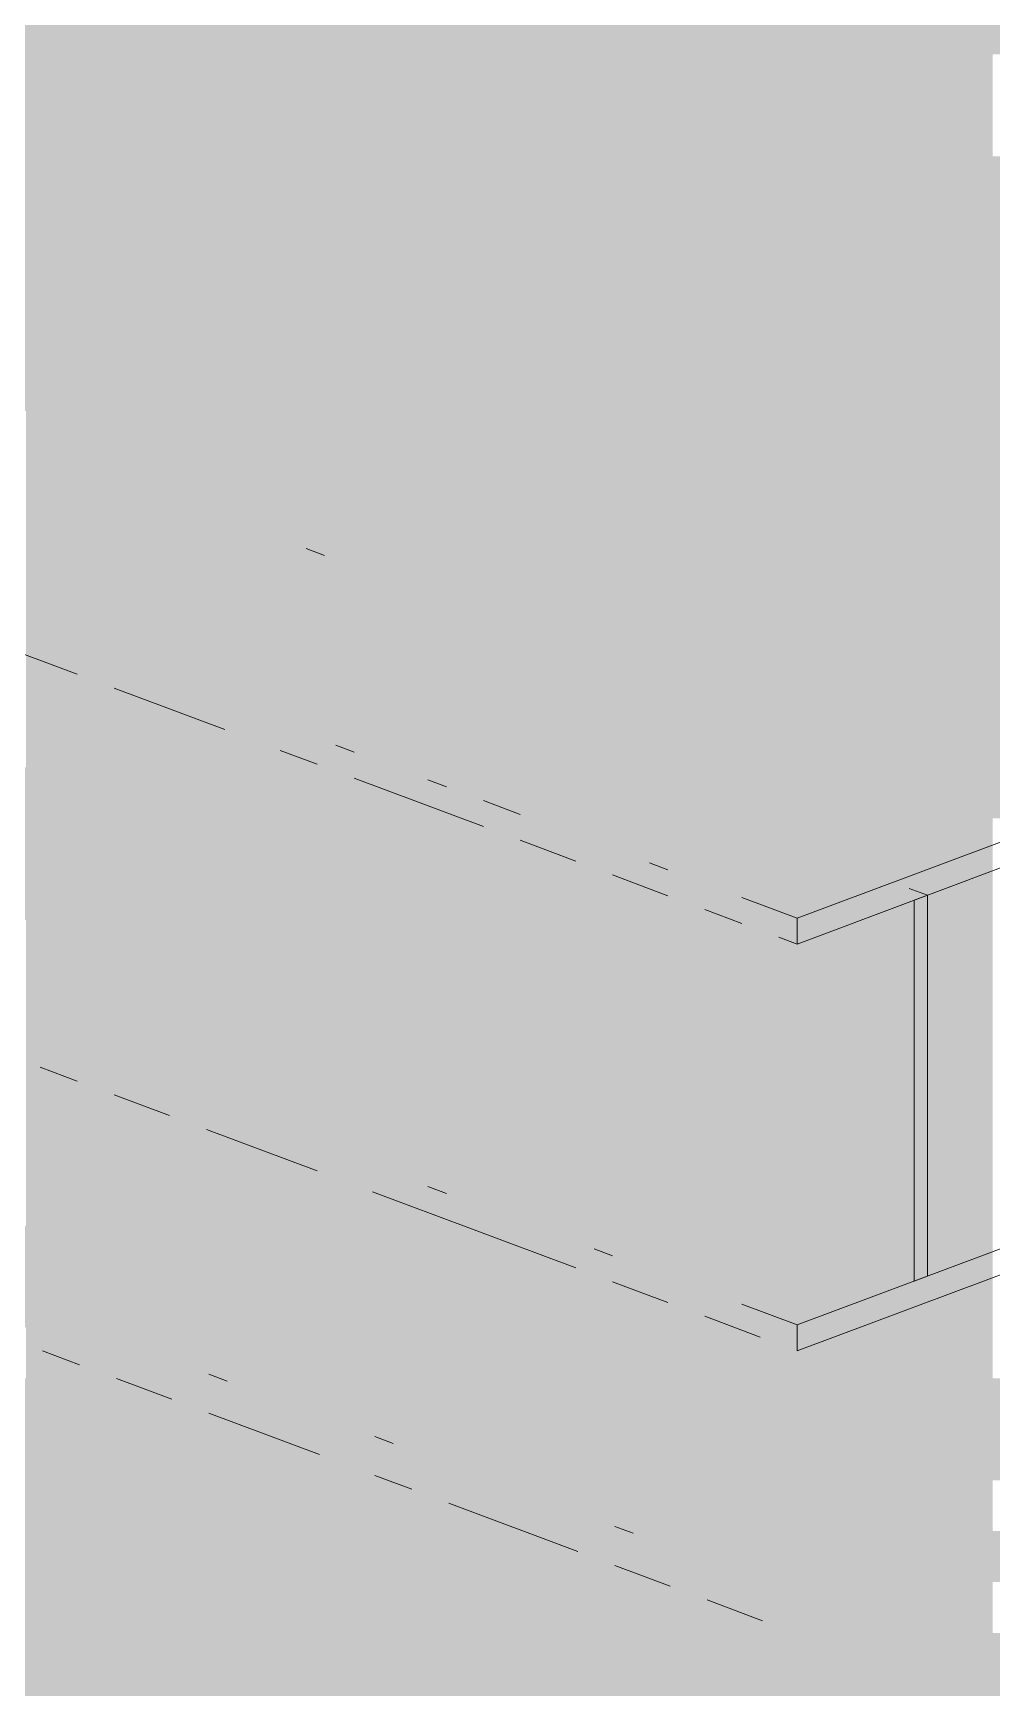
# Paper-space layout '03 3D Building and Roof' of a CAD drawing. Header units: millimetres. Extents: x 5 to 415, y 5 to 292.
# Drawn here: x 206.39 to 209.62, y 97.07 to 102.64 of the extents above; entities that cross this region are included whole.
import ezdxf

# ---------------------------------------------------------------- set-up
doc = ezdxf.new("R2010")
doc.units = ezdxf.units.MM
doc.layers.add('EXISTING', color=7, linetype='Continuous')
doc.layers.add('IMAGES', color=7, linetype='Continuous')

# ---------------------------------------------------------------- blocks, each defined once
blk = doc.blocks.new('SHEET_03')
at = {"layer": 'EXISTING', "color": 250, "lineweight": 9}
for p, q in [((207.3732, 100.8842), (207.311, 100.9075)), ((206.5399, 100.4847), (206.3534, 100.5545)), ((207.0373, 100.2983), (206.6643, 100.4381)), ((207.3482, 100.1819), (207.2239, 100.2284)), ((207.4104, 100.246), (207.4726, 100.2227)), ((207.9078, 99.9722), (207.4726, 100.1353)), ((207.7213, 100.1295), (207.7835, 100.1062)), ((207.9078, 100.0596), (208.0322, 100.013)), ((209.7981, 99.9758), (208.9648, 99.6637)), ((208.2187, 99.8558), (208.0322, 99.9256)), ((208.9648, 99.5763), (209.7981, 99.8884)), ((208.4674, 99.85), (208.5296, 99.8267)), ((208.5296, 99.7393), (208.3431, 99.8092)), ((208.7783, 99.7335), (208.9648, 99.6637)), ((209.4037, 99.7406), (209.3415, 99.7639)), ((209.4037, 99.7406), (209.3592, 99.724)), ((209.3592, 99.724), (209.3592, 98.442)), ((209.4037, 98.4587), (209.4037, 99.7406)), ((208.7783, 99.6461), (208.654, 99.6927)), ((208.9648, 99.6637), (208.9648, 99.5763)), ((208.9648, 99.5763), (208.9027, 99.5995)), ((206.5399, 99.1153), (206.4156, 99.1619)), ((206.8508, 98.9988), (206.6643, 99.0687)), ((207.3482, 98.8125), (206.9752, 98.9522)), ((208.2187, 98.4864), (207.5348, 98.7426)), ((207.7213, 98.7601), (207.7835, 98.7369)), ((209.7981, 98.6064), (208.9648, 98.2943)), ((208.2809, 98.5505), (208.3431, 98.5272)), ((208.9648, 98.2069), (209.7981, 98.519)), ((208.5296, 98.3699), (208.3431, 98.4398)), ((209.3592, 98.442), (209.4037, 98.4587)), ((208.7783, 98.3642), (208.9648, 98.2943)), ((208.8405, 98.2535), (208.654, 98.3234)), ((208.9648, 98.2943), (208.9648, 98.2069)), ((206.5475, 98.1603), (206.4231, 98.2068)), ((206.8584, 98.0438), (206.6718, 98.1137)), ((206.9827, 98.1283), (207.0449, 98.105)), ((207.3558, 97.8575), (206.9827, 97.9972)), ((207.5423, 97.9187), (207.6045, 97.8954)), ((207.6667, 97.741), (207.5423, 97.7876)), ((208.2263, 97.5314), (207.791, 97.6944)), ((208.3506, 97.6159), (208.4128, 97.5926)), ((208.5372, 97.4149), (208.3506, 97.4848)), ((208.8481, 97.2984), (208.6615, 97.3683))]:
    blk.add_line(p, q, dxfattribs=at)
at = {"layer": 'IMAGES', "color": 7}
for points in [[(203.6252, 102.5714), (208.7661, 102.5714), (203.6252, 102.7429), (208.7661, 102.7429)], [(208.7661, 102.5714), (209.1088, 102.5714), (208.7661, 102.7429), (209.1088, 102.7429)], [(209.1088, 102.5714), (209.2802, 102.5714), (209.1088, 102.7429), (209.2802, 102.7429)], [(209.2802, 102.5714), (209.4516, 102.5714), (209.2802, 102.7429), (209.4516, 102.7429)], [(209.4516, 102.5714), (209.9656, 102.5714), (209.4516, 102.7429), (209.9656, 102.7429)], [(203.7966, 102.4), (209.1088, 102.4), (203.7966, 102.5714), (209.1088, 102.5714)], [(209.1088, 102.4), (209.4516, 102.4), (209.1088, 102.5714), (209.4516, 102.5714)], [(209.4516, 102.4), (209.6229, 102.4), (209.4516, 102.5714), (209.6229, 102.5714)], [(204.482, 102.2286), (209.6229, 102.2286), (204.482, 102.4), (209.6229, 102.4)], [(204.9961, 102.0571), (210.137, 102.0571), (204.9961, 102.2286), (210.137, 102.2286)], [(205.1675, 101.8857), (209.9656, 101.8857), (205.1675, 102.0571), (209.9656, 102.0571)], [(205.8529, 101.7143), (209.9656, 101.7143), (205.8529, 101.8857), (209.9656, 101.8857)], [(206.1957, 101.5429), (210.137, 101.5429), (206.1957, 101.7143), (210.137, 101.7143)], [(206.1957, 101.3714), (206.7097, 101.3714), (206.1957, 101.5429), (206.7097, 101.5429)], [(206.7097, 101.3714), (210.137, 101.3714), (206.7097, 101.5429), (210.137, 101.5429)], [(206.367, 101.2), (206.7097, 101.2), (206.367, 101.3714), (206.7097, 101.3714)], [(206.7097, 101.2), (206.8811, 101.2), (206.7097, 101.3714), (206.8811, 101.3714)], [(206.8811, 101.2), (209.9656, 101.2), (206.8811, 101.3714), (209.9656, 101.3714)], [(206.367, 101.0286), (206.5384, 101.0286), (206.367, 101.2), (206.5384, 101.2)], [(206.5384, 101.0286), (206.7097, 101.0286), (206.5384, 101.2), (206.7097, 101.2)], [(206.7097, 101.0286), (206.8811, 101.0286), (206.7097, 101.2), (206.8811, 101.2)], [(206.8811, 101.0286), (207.0525, 101.0286), (206.8811, 101.2), (207.0525, 101.2)], [(207.0525, 101.0286), (207.2238, 101.0286), (207.0525, 101.2), (207.2238, 101.2)], [(207.2238, 101.0286), (207.5666, 101.0286), (207.2238, 101.2), (207.5666, 101.2)], [(207.5666, 101.0286), (210.137, 101.0286), (207.5666, 101.2), (210.137, 101.2)], [(206.367, 100.8571), (206.5384, 100.8571), (206.367, 101.0286), (206.5384, 101.0286)], [(206.5384, 100.6857), (206.7097, 100.6857), (206.5384, 101.0286), (206.7097, 101.0286)], [(206.7097, 100.8571), (207.0525, 100.8571), (206.7097, 101.0286), (207.0525, 101.0286)], [(207.0525, 100.8571), (207.2238, 100.8571), (207.0525, 101.0286), (207.2238, 101.0286)], [(207.2238, 100.8571), (207.3952, 100.8571), (207.2238, 101.0286), (207.3952, 101.0286)], [(207.3952, 100.8571), (207.5666, 100.8571), (207.3952, 101.0286), (207.5666, 101.0286)], [(207.5666, 100.8571), (208.0807, 100.8571), (207.5666, 101.0286), (208.0807, 101.0286)], [(208.0807, 100.8571), (210.137, 100.8571), (208.0807, 101.0286), (210.137, 101.0286)], [(206.367, 100.6857), (206.5384, 100.6857), (206.367, 100.8571), (206.5384, 100.8571)], [(206.7097, 100.6857), (207.2238, 100.6857), (206.7097, 100.8571), (207.2238, 100.8571)], [(207.2238, 100.6857), (207.5666, 100.6857), (207.2238, 100.8571), (207.5666, 100.8571)], [(207.5666, 100.6857), (207.9093, 100.6857), (207.5666, 100.8571), (207.9093, 100.8571)], [(207.9093, 100.6857), (208.0807, 100.6857), (207.9093, 100.8571), (208.0807, 100.8571)], [(208.0807, 100.6857), (208.252, 100.6857), (208.0807, 100.8571), (208.252, 100.8571)], [(208.252, 100.6857), (208.4234, 100.6857), (208.252, 100.8571), (208.4234, 100.8571)], [(208.4234, 100.6857), (209.9656, 100.6857), (208.4234, 100.8571), (209.9656, 100.8571)], [(206.367, 100.3429), (206.5384, 100.3429), (206.367, 100.6857), (206.5384, 100.6857)], [(206.5384, 100.5143), (206.7097, 100.5143), (206.5384, 100.6857), (206.7097, 100.6857)], [(206.7097, 100.5143), (206.8811, 100.5143), (206.7097, 100.6857), (206.8811, 100.6857)], [(206.8811, 100.5143), (207.0525, 100.5143), (206.8811, 100.6857), (207.0525, 100.6857)], [(207.0525, 100.5143), (207.7379, 100.5143), (207.0525, 100.6857), (207.7379, 100.6857)], [(207.7379, 100.5143), (207.9093, 100.5143), (207.7379, 100.6857), (207.9093, 100.6857)], [(207.9093, 100.5143), (208.4234, 100.5143), (207.9093, 100.6857), (208.4234, 100.6857)], [(208.4234, 100.5143), (208.7661, 100.5143), (208.4234, 100.6857), (208.7661, 100.6857)], [(208.7661, 100.5143), (210.137, 100.5143), (208.7661, 100.6857), (210.137, 100.6857)], [(206.5384, 100.3429), (206.7097, 100.3429), (206.5384, 100.5143), (206.7097, 100.5143)], [(206.7097, 100.3429), (206.8811, 100.3429), (206.7097, 100.5143), (206.8811, 100.5143)], [(206.8811, 100.3429), (207.0525, 100.3429), (206.8811, 100.5143), (207.0525, 100.5143)], [(207.0525, 100.3429), (207.7379, 100.3429), (207.0525, 100.5143), (207.7379, 100.5143)], [(207.7379, 100.3429), (207.9093, 100.3429), (207.7379, 100.5143), (207.9093, 100.5143)], [(207.9093, 100.3429), (208.0807, 100.3429), (207.9093, 100.5143), (208.0807, 100.5143)], [(208.0807, 100.1714), (208.4234, 100.1714), (208.0807, 100.5143), (208.4234, 100.5143)], [(208.4234, 100.3429), (208.5947, 100.3429), (208.4234, 100.5143), (208.5947, 100.5143)], [(208.5947, 100.3429), (208.7661, 100.3429), (208.5947, 100.5143), (208.7661, 100.5143)], [(208.7661, 100.3429), (209.2802, 100.3429), (208.7661, 100.5143), (209.2802, 100.5143)], [(209.2802, 100.3429), (210.137, 100.3429), (209.2802, 100.5143), (210.137, 100.5143)], [(206.367, 100.1714), (206.5384, 100.1714), (206.367, 100.3429), (206.5384, 100.3429)], [(206.5384, 100.1714), (206.7097, 100.1714), (206.5384, 100.3429), (206.7097, 100.3429)], [(206.7097, 100.1714), (206.8811, 100.1714), (206.7097, 100.3429), (206.8811, 100.3429)], [(206.8811, 100.1714), (207.3952, 100.1714), (206.8811, 100.3429), (207.3952, 100.3429)], [(207.3952, 100.1714), (207.5666, 100.1714), (207.3952, 100.3429), (207.5666, 100.3429)], [(207.5666, 100.1714), (207.7379, 100.1714), (207.5666, 100.3429), (207.7379, 100.3429)], [(207.7379, 100.1714), (208.0807, 100.1714), (207.7379, 100.3429), (208.0807, 100.3429)], [(208.4234, 100.1714), (208.5947, 100.1714), (208.4234, 100.3429), (208.5947, 100.3429)], [(208.5947, 100.1714), (208.7661, 100.1714), (208.5947, 100.3429), (208.7661, 100.3429)], [(208.7661, 100.1714), (208.9375, 100.1714), (208.7661, 100.3429), (208.9375, 100.3429)], [(208.9375, 100.1714), (209.1088, 100.1714), (208.9375, 100.3429), (209.1088, 100.3429)], [(209.1088, 100.1714), (209.2802, 100.1714), (209.1088, 100.3429), (209.2802, 100.3429)], [(209.2802, 100.1714), (209.4516, 100.1714), (209.2802, 100.3429), (209.4516, 100.3429)], [(209.4516, 100.1714), (209.9656, 100.1714), (209.4516, 100.3429), (209.9656, 100.3429)], [(205.5102, 100), (206.5384, 100), (205.5102, 100.1714), (206.5384, 100.1714)], [(206.5384, 100), (206.7097, 100), (206.5384, 100.1714), (206.7097, 100.1714)], [(206.7097, 100), (206.8811, 100), (206.7097, 100.1714), (206.8811, 100.1714)], [(206.8811, 100), (207.0525, 100), (206.8811, 100.1714), (207.0525, 100.1714)], [(207.0525, 100), (207.2238, 100), (207.0525, 100.1714), (207.2238, 100.1714)], [(207.2238, 100), (207.3952, 100), (207.2238, 100.1714), (207.3952, 100.1714)], [(207.3952, 100), (207.7379, 100), (207.3952, 100.1714), (207.7379, 100.1714)], [(207.7379, 100), (208.0807, 100), (207.7379, 100.1714), (208.0807, 100.1714)], [(208.0807, 100), (208.252, 100), (208.0807, 100.1714), (208.252, 100.1714)], [(208.252, 100), (208.4234, 100), (208.252, 100.1714), (208.4234, 100.1714)], [(208.4234, 100), (208.5947, 100), (208.4234, 100.1714), (208.5947, 100.1714)], [(208.5947, 100), (209.4516, 100), (208.5947, 100.1714), (209.4516, 100.1714)], [(209.4516, 100), (209.7943, 100), (209.4516, 100.1714), (209.7943, 100.1714)], [(205.6816, 99.8286), (207.2238, 99.8286), (205.6816, 100), (207.2238, 100)], [(207.2238, 99.8286), (207.3952, 99.8286), (207.2238, 100), (207.3952, 100)], [(207.3952, 99.8286), (207.5666, 99.8286), (207.3952, 100), (207.5666, 100)], [(207.5666, 99.8286), (207.7379, 99.8286), (207.5666, 100), (207.7379, 100)], [(207.7379, 99.8286), (207.9093, 99.8286), (207.7379, 100), (207.9093, 100)], [(207.9093, 99.8286), (208.0807, 99.8286), (207.9093, 100), (208.0807, 100)], [(208.0807, 99.8286), (208.252, 99.8286), (208.0807, 100), (208.252, 100)], [(208.252, 99.8286), (208.5947, 99.8286), (208.252, 100), (208.5947, 100)], [(208.5947, 99.8286), (208.7661, 99.8286), (208.5947, 100), (208.7661, 100)], [(208.7661, 99.8286), (208.9375, 99.8286), (208.7661, 100), (208.9375, 100)], [(208.9375, 99.8286), (209.1088, 99.8286), (208.9375, 100), (209.1088, 100)], [(209.1088, 99.8286), (209.2802, 99.8286), (209.1088, 100), (209.2802, 100)], [(209.2802, 99.8286), (209.4516, 99.8286), (209.2802, 100), (209.4516, 100)], [(209.4516, 99.8286), (209.6229, 99.8286), (209.4516, 100), (209.6229, 100)], [(206.0243, 99.6571), (207.3952, 99.6571), (206.0243, 99.8286), (207.3952, 99.8286)], [(207.3952, 99.6571), (207.7379, 99.6571), (207.3952, 99.8286), (207.7379, 99.8286)], [(207.7379, 99.6571), (207.9093, 99.6571), (207.7379, 99.8286), (207.9093, 99.8286)], [(207.9093, 99.6571), (208.0807, 99.6571), (207.9093, 99.8286), (208.0807, 99.8286)], [(208.0807, 99.6571), (208.252, 99.6571), (208.0807, 99.8286), (208.252, 99.8286)], [(208.252, 99.6571), (208.4234, 99.6571), (208.252, 99.8286), (208.4234, 99.8286)], [(208.4234, 99.6571), (208.7661, 99.6571), (208.4234, 99.8286), (208.7661, 99.8286)], [(208.7661, 99.6571), (208.9375, 99.6571), (208.7661, 99.8286), (208.9375, 99.8286)], [(208.9375, 99.6571), (209.1088, 99.6571), (208.9375, 99.8286), (209.1088, 99.8286)], [(209.1088, 99.6571), (209.4516, 99.6571), (209.1088, 99.8286), (209.4516, 99.8286)], [(209.4516, 99.6571), (209.6229, 99.6571), (209.4516, 99.8286), (209.6229, 99.8286)], [(206.367, 99.4857), (206.5384, 99.4857), (206.367, 99.6571), (206.5384, 99.6571)], [(206.5384, 99.4857), (207.9093, 99.4857), (206.5384, 99.6571), (207.9093, 99.6571)], [(207.9093, 99.4857), (208.0807, 99.4857), (207.9093, 99.6571), (208.0807, 99.6571)], [(208.0807, 99.4857), (208.252, 99.4857), (208.0807, 99.6571), (208.252, 99.6571)], [(208.252, 99.4857), (208.5947, 99.4857), (208.252, 99.6571), (208.5947, 99.6571)], [(208.5947, 99.4857), (208.7661, 99.4857), (208.5947, 99.6571), (208.7661, 99.6571)], [(208.7661, 99.4857), (208.9375, 99.4857), (208.7661, 99.6571), (208.9375, 99.6571)], [(208.9375, 99.4857), (209.1088, 99.4857), (208.9375, 99.6571), (209.1088, 99.6571)], [(209.1088, 99.4857), (209.2802, 99.4857), (209.1088, 99.6571), (209.2802, 99.6571)], [(209.2802, 99.4857), (209.4516, 99.4857), (209.2802, 99.6571), (209.4516, 99.6571)], [(209.4516, 98.6286), (209.6229, 98.6286), (209.4516, 99.6571), (209.6229, 99.6571)], [(206.367, 99.3143), (206.5384, 99.3143), (206.367, 99.4857), (206.5384, 99.4857)], [(206.5384, 99.3143), (206.7097, 99.3143), (206.5384, 99.4857), (206.7097, 99.4857)], [(206.7097, 99.3143), (206.8811, 99.3143), (206.7097, 99.4857), (206.8811, 99.4857)], [(206.8811, 99.3143), (207.0525, 99.3143), (206.8811, 99.4857), (207.0525, 99.4857)], [(207.0525, 99.3143), (208.252, 99.3143), (207.0525, 99.4857), (208.252, 99.4857)], [(208.252, 99.3143), (208.5947, 99.3143), (208.252, 99.4857), (208.5947, 99.4857)], [(208.5947, 99.3143), (208.9375, 99.3143), (208.5947, 99.4857), (208.9375, 99.4857)], [(208.9375, 99.3143), (209.1088, 99.3143), (208.9375, 99.4857), (209.1088, 99.4857)], [(209.1088, 99.3143), (209.2802, 99.3143), (209.1088, 99.4857), (209.2802, 99.4857)], [(209.2802, 98.6286), (209.4516, 98.6286), (209.2802, 99.4857), (209.4516, 99.4857)], [(206.367, 98.9714), (206.5384, 98.9714), (206.367, 99.3143), (206.5384, 99.3143)], [(206.5384, 99.1429), (206.7097, 99.1429), (206.5384, 99.3143), (206.7097, 99.3143)], [(206.7097, 99.1429), (206.8811, 99.1429), (206.7097, 99.3143), (206.8811, 99.3143)], [(206.8811, 99.1429), (207.0525, 99.1429), (206.8811, 99.3143), (207.0525, 99.3143)], [(207.0525, 99.1429), (207.2238, 99.1429), (207.0525, 99.3143), (207.2238, 99.3143)], [(207.2238, 99.1429), (207.3952, 99.1429), (207.2238, 99.3143), (207.3952, 99.3143)], [(207.3952, 99.1429), (207.7379, 99.1429), (207.3952, 99.3143), (207.7379, 99.3143)], [(207.7379, 99.1429), (208.0807, 99.1429), (207.7379, 99.3143), (208.0807, 99.3143)], [(208.0807, 99.1429), (208.9375, 99.1429), (208.0807, 99.3143), (208.9375, 99.3143)], [(208.9375, 99.1429), (209.2802, 99.1429), (208.9375, 99.3143), (209.2802, 99.3143)], [(206.5384, 98.9714), (206.7097, 98.9714), (206.5384, 99.1429), (206.7097, 99.1429)], [(206.7097, 98.9714), (206.8811, 98.9714), (206.7097, 99.1429), (206.8811, 99.1429)], [(206.8811, 98.9714), (207.0525, 98.9714), (206.8811, 99.1429), (207.0525, 99.1429)], [(207.0525, 98.9714), (207.2238, 98.9714), (207.0525, 99.1429), (207.2238, 99.1429)], [(207.2238, 98.9714), (207.3952, 98.9714), (207.2238, 99.1429), (207.3952, 99.1429)], [(207.3952, 98.9714), (207.7379, 98.9714), (207.3952, 99.1429), (207.7379, 99.1429)], [(207.7379, 98.9714), (207.9093, 98.9714), (207.7379, 99.1429), (207.9093, 99.1429)], [(207.9093, 98.8), (208.0807, 98.8), (207.9093, 99.1429), (208.0807, 99.1429)], [(208.0807, 98.9714), (208.252, 98.9714), (208.0807, 99.1429), (208.252, 99.1429)], [(208.252, 98.9714), (209.1088, 98.9714), (208.252, 99.1429), (209.1088, 99.1429)], [(209.1088, 98.4571), (209.2802, 98.4571), (209.1088, 99.1429), (209.2802, 99.1429)], [(206.367, 98.8), (206.5384, 98.8), (206.367, 98.9714), (206.5384, 98.9714)], [(206.5384, 98.8), (206.7097, 98.8), (206.5384, 98.9714), (206.7097, 98.9714)], [(206.7097, 98.8), (206.8811, 98.8), (206.7097, 98.9714), (206.8811, 98.9714)], [(206.8811, 98.8), (207.3952, 98.8), (206.8811, 98.9714), (207.3952, 98.9714)], [(207.3952, 98.8), (207.7379, 98.8), (207.3952, 98.9714), (207.7379, 98.9714)], [(207.7379, 98.8), (207.9093, 98.8), (207.7379, 98.9714), (207.9093, 98.9714)], [(208.0807, 98.8), (208.4234, 98.8), (208.0807, 98.9714), (208.4234, 98.9714)], [(208.4234, 98.8), (209.1088, 98.8), (208.4234, 98.9714), (209.1088, 98.9714)], [(206.367, 98.6286), (206.5384, 98.6286), (206.367, 98.8), (206.5384, 98.8)], [(206.5384, 98.6286), (206.7097, 98.6286), (206.5384, 98.8), (206.7097, 98.8)], [(206.7097, 98.6286), (206.8811, 98.6286), (206.7097, 98.8), (206.8811, 98.8)], [(206.8811, 98.6286), (207.0525, 98.6286), (206.8811, 98.8), (207.0525, 98.8)], [(207.0525, 98.6286), (207.2238, 98.6286), (207.0525, 98.8), (207.2238, 98.8)], [(207.2238, 98.6286), (207.3952, 98.6286), (207.2238, 98.8), (207.3952, 98.8)], [(207.3952, 98.6286), (207.5666, 98.6286), (207.3952, 98.8), (207.5666, 98.8)], [(207.5666, 98.6286), (207.7379, 98.6286), (207.5666, 98.8), (207.7379, 98.8)], [(207.7379, 98.6286), (207.9093, 98.6286), (207.7379, 98.8), (207.9093, 98.8)], [(207.9093, 98.6286), (208.0807, 98.6286), (207.9093, 98.8), (208.0807, 98.8)], [(208.0807, 98.6286), (208.252, 98.6286), (208.0807, 98.8), (208.252, 98.8)], [(208.252, 98.6286), (208.7661, 98.6286), (208.252, 98.8), (208.7661, 98.8)], [(208.7661, 98.6286), (208.9375, 98.6286), (208.7661, 98.8), (208.9375, 98.8)], [(208.9375, 98.4571), (209.1088, 98.4571), (208.9375, 98.8), (209.1088, 98.8)], [(206.1957, 98.4571), (206.5384, 98.4571), (206.1957, 98.6286), (206.5384, 98.6286)], [(206.5384, 98.4571), (206.8811, 98.4571), (206.5384, 98.6286), (206.8811, 98.6286)], [(206.8811, 98.4571), (207.0525, 98.4571), (206.8811, 98.6286), (207.0525, 98.6286)], [(207.0525, 98.4571), (207.2238, 98.4571), (207.0525, 98.6286), (207.2238, 98.6286)], [(207.2238, 98.4571), (207.5666, 98.4571), (207.2238, 98.6286), (207.5666, 98.6286)], [(207.5666, 98.4571), (207.7379, 98.4571), (207.5666, 98.6286), (207.7379, 98.6286)], [(207.7379, 98.4571), (208.0807, 98.4571), (207.7379, 98.6286), (208.0807, 98.6286)], [(208.0807, 98.2857), (208.252, 98.2857), (208.0807, 98.6286), (208.252, 98.6286)], [(208.252, 98.4571), (208.4234, 98.4571), (208.252, 98.6286), (208.4234, 98.6286)], [(208.4234, 98.4571), (208.5947, 98.4571), (208.4234, 98.6286), (208.5947, 98.6286)], [(208.5947, 98.4571), (208.9375, 98.4571), (208.5947, 98.6286), (208.9375, 98.6286)], [(209.2802, 98.4571), (209.6229, 98.4571), (209.2802, 98.6286), (209.6229, 98.6286)], [(206.1957, 98.2857), (206.5384, 98.2857), (206.1957, 98.4571), (206.5384, 98.4571)], [(206.5384, 98.2857), (206.7097, 98.2857), (206.5384, 98.4571), (206.7097, 98.4571)], [(206.7097, 98.2857), (206.8811, 98.2857), (206.7097, 98.4571), (206.8811, 98.4571)], [(206.8811, 98.2857), (207.0525, 98.2857), (206.8811, 98.4571), (207.0525, 98.4571)], [(207.0525, 98.2857), (207.2238, 98.2857), (207.0525, 98.4571), (207.2238, 98.4571)], [(207.2238, 98.2857), (207.5666, 98.2857), (207.2238, 98.4571), (207.5666, 98.4571)], [(207.5666, 98.2857), (207.7379, 98.2857), (207.5666, 98.4571), (207.7379, 98.4571)], [(207.7379, 98.2857), (207.9093, 98.2857), (207.7379, 98.4571), (207.9093, 98.4571)], [(207.9093, 98.2857), (208.0807, 98.2857), (207.9093, 98.4571), (208.0807, 98.4571)], [(208.252, 98.2857), (208.5947, 98.2857), (208.252, 98.4571), (208.5947, 98.4571)], [(208.5947, 98.2857), (208.9375, 98.2857), (208.5947, 98.4571), (208.9375, 98.4571)], [(208.9375, 98.2857), (209.1088, 98.2857), (208.9375, 98.4571), (209.1088, 98.4571)], [(209.1088, 98.1143), (209.2802, 98.1143), (209.1088, 98.4571), (209.2802, 98.4571)], [(209.2802, 98.2857), (209.4516, 98.2857), (209.2802, 98.4571), (209.4516, 98.4571)], [(209.4516, 98.2857), (209.6229, 98.2857), (209.4516, 98.4571), (209.6229, 98.4571)], [(206.367, 98.1143), (206.5384, 98.1143), (206.367, 98.2857), (206.5384, 98.2857)], [(206.5384, 98.1143), (207.0525, 98.1143), (206.5384, 98.2857), (207.0525, 98.2857)], [(207.0525, 98.1143), (207.2238, 98.1143), (207.0525, 98.2857), (207.2238, 98.2857)], [(207.2238, 98.1143), (207.3952, 98.1143), (207.2238, 98.2857), (207.3952, 98.2857)], [(207.3952, 98.1143), (207.5666, 98.1143), (207.3952, 98.2857), (207.5666, 98.2857)], [(207.5666, 98.1143), (207.7379, 98.1143), (207.5666, 98.2857), (207.7379, 98.2857)], [(207.7379, 98.1143), (207.9093, 98.1143), (207.7379, 98.2857), (207.9093, 98.2857)], [(207.9093, 98.1143), (208.0807, 98.1143), (207.9093, 98.2857), (208.0807, 98.2857)], [(208.0807, 98.1143), (208.252, 98.1143), (208.0807, 98.2857), (208.252, 98.2857)], [(208.252, 97.7714), (208.4234, 97.7714), (208.252, 98.2857), (208.4234, 98.2857)], [(208.4234, 98.1143), (208.5947, 98.1143), (208.4234, 98.2857), (208.5947, 98.2857)], [(208.5947, 98.1143), (208.7661, 98.1143), (208.5947, 98.2857), (208.7661, 98.2857)], [(208.7661, 98.1143), (208.9375, 98.1143), (208.7661, 98.2857), (208.9375, 98.2857)], [(208.9375, 98.1143), (209.1088, 98.1143), (208.9375, 98.2857), (209.1088, 98.2857)], [(209.2802, 98.1143), (209.4516, 98.1143), (209.2802, 98.2857), (209.4516, 98.2857)], [(209.4516, 98.1143), (209.6229, 98.1143), (209.4516, 98.2857), (209.6229, 98.2857)], [(206.1957, 97.9429), (206.5384, 97.9429), (206.1957, 98.1143), (206.5384, 98.1143)], [(206.5384, 97.9429), (206.7097, 97.9429), (206.5384, 98.1143), (206.7097, 98.1143)], [(206.7097, 97.9429), (206.8811, 97.9429), (206.7097, 98.1143), (206.8811, 98.1143)], [(206.8811, 97.9429), (207.2238, 97.9429), (206.8811, 98.1143), (207.2238, 98.1143)], [(207.2238, 97.9429), (207.3952, 97.9429), (207.2238, 98.1143), (207.3952, 98.1143)], [(207.3952, 97.9429), (207.5666, 97.9429), (207.3952, 98.1143), (207.5666, 98.1143)], [(207.5666, 97.9429), (207.7379, 97.9429), (207.5666, 98.1143), (207.7379, 98.1143)], [(207.7379, 97.9429), (208.252, 97.9429), (207.7379, 98.1143), (208.252, 98.1143)], [(208.4234, 97.9429), (208.5947, 97.9429), (208.4234, 98.1143), (208.5947, 98.1143)], [(208.5947, 97.9429), (208.7661, 97.9429), (208.5947, 98.1143), (208.7661, 98.1143)], [(208.7661, 97.9429), (208.9375, 97.9429), (208.7661, 98.1143), (208.9375, 98.1143)], [(208.9375, 97.9429), (209.1088, 97.9429), (208.9375, 98.1143), (209.1088, 98.1143)], [(209.1088, 97.9429), (209.4516, 97.9429), (209.1088, 98.1143), (209.4516, 98.1143)], [(209.4516, 97.9429), (209.7943, 97.9429), (209.4516, 98.1143), (209.7943, 98.1143)], [(201.9116, 97.7714), (206.5384, 97.7714), (201.9116, 97.9429), (206.5384, 97.9429)], [(206.5384, 97.7714), (206.7097, 97.7714), (206.5384, 97.9429), (206.7097, 97.9429)], [(206.7097, 97.7714), (206.8811, 97.7714), (206.7097, 97.9429), (206.8811, 97.9429)], [(206.8811, 97.7714), (207.0525, 97.7714), (206.8811, 97.9429), (207.0525, 97.9429)], [(207.0525, 97.7714), (207.2238, 97.7714), (207.0525, 97.9429), (207.2238, 97.9429)], [(207.2238, 97.7714), (207.3952, 97.7714), (207.2238, 97.9429), (207.3952, 97.9429)], [(207.3952, 97.7714), (207.5666, 97.7714), (207.3952, 97.9429), (207.5666, 97.9429)], [(207.5666, 97.7714), (207.7379, 97.7714), (207.5666, 97.9429), (207.7379, 97.9429)], [(207.7379, 97.7714), (207.9093, 97.7714), (207.7379, 97.9429), (207.9093, 97.9429)], [(207.9093, 97.7714), (208.252, 97.7714), (207.9093, 97.9429), (208.252, 97.9429)], [(208.4234, 97.7714), (208.5947, 97.7714), (208.4234, 97.9429), (208.5947, 97.9429)], [(208.5947, 97.7714), (208.7661, 97.7714), (208.5947, 97.9429), (208.7661, 97.9429)], [(208.7661, 97.7714), (208.9375, 97.7714), (208.7661, 97.9429), (208.9375, 97.9429)], [(208.9375, 97.7714), (209.1088, 97.7714), (208.9375, 97.9429), (209.1088, 97.9429)], [(209.1088, 97.7714), (209.9656, 97.7714), (209.1088, 97.9429), (209.9656, 97.9429)], [(202.2543, 97.6), (206.8811, 97.6), (202.2543, 97.7714), (206.8811, 97.7714)], [(206.8811, 97.6), (207.0525, 97.6), (206.8811, 97.7714), (207.0525, 97.7714)], [(207.0525, 97.6), (207.2238, 97.6), (207.0525, 97.7714), (207.2238, 97.7714)], [(207.2238, 97.6), (207.3952, 97.6), (207.2238, 97.7714), (207.3952, 97.7714)], [(207.3952, 97.6), (207.5666, 97.6), (207.3952, 97.7714), (207.5666, 97.7714)], [(207.5666, 97.6), (207.7379, 97.6), (207.5666, 97.7714), (207.7379, 97.7714)], [(207.7379, 97.6), (207.9093, 97.6), (207.7379, 97.7714), (207.9093, 97.7714)], [(207.9093, 97.6), (208.0807, 97.6), (207.9093, 97.7714), (208.0807, 97.7714)], [(208.0807, 97.6), (208.252, 97.6), (208.0807, 97.7714), (208.252, 97.7714)], [(208.252, 97.6), (208.4234, 97.6), (208.252, 97.7714), (208.4234, 97.7714)], [(208.4234, 97.6), (208.5947, 97.6), (208.4234, 97.7714), (208.5947, 97.7714)], [(208.5947, 97.6), (208.7661, 97.6), (208.5947, 97.7714), (208.7661, 97.7714)], [(208.7661, 97.6), (209.2802, 97.6), (208.7661, 97.7714), (209.2802, 97.7714)], [(209.2802, 97.6), (209.4516, 97.6), (209.2802, 97.7714), (209.4516, 97.7714)], [(209.4516, 97.6), (209.6229, 97.6), (209.4516, 97.7714), (209.6229, 97.7714)], [(202.597, 97.4286), (207.3952, 97.4286), (202.597, 97.6), (207.3952, 97.6)], [(207.3952, 97.4286), (207.7379, 97.4286), (207.3952, 97.6), (207.7379, 97.6)], [(207.7379, 97.4286), (207.9093, 97.4286), (207.7379, 97.6), (207.9093, 97.6)], [(207.9093, 97.4286), (208.0807, 97.4286), (207.9093, 97.6), (208.0807, 97.6)], [(208.0807, 97.4286), (208.252, 97.4286), (208.0807, 97.6), (208.252, 97.6)], [(208.252, 97.4286), (208.5947, 97.4286), (208.252, 97.6), (208.5947, 97.6)], [(208.5947, 97.4286), (208.7661, 97.4286), (208.5947, 97.6), (208.7661, 97.6)], [(208.7661, 97.4286), (208.9375, 97.4286), (208.7661, 97.6), (208.9375, 97.6)], [(208.9375, 97.4286), (209.1088, 97.4286), (208.9375, 97.6), (209.1088, 97.6)], [(209.1088, 97.4286), (209.2802, 97.4286), (209.1088, 97.6), (209.2802, 97.6)], [(209.2802, 97.4286), (209.7943, 97.4286), (209.2802, 97.6), (209.7943, 97.6)], [(202.597, 97.2571), (207.7379, 97.2571), (202.597, 97.4286), (207.7379, 97.4286)], [(207.7379, 97.2571), (207.9093, 97.2571), (207.7379, 97.4286), (207.9093, 97.4286)], [(207.9093, 97.2571), (208.0807, 97.2571), (207.9093, 97.4286), (208.0807, 97.4286)], [(208.0807, 97.2571), (208.252, 97.2571), (208.0807, 97.4286), (208.252, 97.4286)], [(208.252, 97.2571), (208.4234, 97.2571), (208.252, 97.4286), (208.4234, 97.4286)], [(208.4234, 97.2571), (208.5947, 97.2571), (208.4234, 97.4286), (208.5947, 97.4286)], [(208.5947, 97.2571), (208.9375, 97.2571), (208.5947, 97.4286), (208.9375, 97.4286)], [(208.9375, 97.2571), (209.1088, 97.2571), (208.9375, 97.4286), (209.1088, 97.4286)], [(209.1088, 97.0857), (209.2802, 97.0857), (209.1088, 97.4286), (209.2802, 97.4286)], [(209.2802, 97.2571), (209.4516, 97.2571), (209.2802, 97.4286), (209.4516, 97.4286)], [(209.4516, 97.2571), (209.6229, 97.2571), (209.4516, 97.4286), (209.6229, 97.4286)], [(202.9398, 97.0857), (208.252, 97.0857), (202.9398, 97.2571), (208.252, 97.2571)], [(208.252, 97.0857), (208.7661, 97.0857), (208.252, 97.2571), (208.7661, 97.2571)], [(208.7661, 97.0857), (208.9375, 97.0857), (208.7661, 97.2571), (208.9375, 97.2571)], [(208.9375, 97.0857), (209.1088, 97.0857), (208.9375, 97.2571), (209.1088, 97.2571)], [(209.2802, 97.0857), (209.4516, 97.0857), (209.2802, 97.2571), (209.4516, 97.2571)], [(209.4516, 97.0857), (209.7943, 97.0857), (209.4516, 97.2571), (209.7943, 97.2571)], [(202.597, 96.9143), (207.7379, 96.9143), (202.597, 97.0857), (207.7379, 97.0857)], [(207.7379, 96.9143), (207.9093, 96.9143), (207.7379, 97.0857), (207.9093, 97.0857)], [(207.9093, 96.9143), (208.252, 96.9143), (207.9093, 97.0857), (208.252, 97.0857)], [(208.252, 96.9143), (208.4234, 96.9143), (208.252, 97.0857), (208.4234, 97.0857)], [(208.4234, 96.9143), (208.7661, 96.9143), (208.4234, 97.0857), (208.7661, 97.0857)], [(208.7661, 96.9143), (208.9375, 96.9143), (208.7661, 97.0857), (208.9375, 97.0857)], [(208.9375, 96.9143), (209.1088, 96.9143), (208.9375, 97.0857), (209.1088, 97.0857)], [(209.1088, 96.9143), (210.137, 96.9143), (209.1088, 97.0857), (210.137, 97.0857)]]:
    blk.add_solid(points, dxfattribs=at)

psp = doc.layouts.new('03 3D Building and Roof')

# ---------------------------------------------------------------- block references
psp.add_blockref('SHEET_03', (0, 0))

doc.saveas('drawing.dxf')
